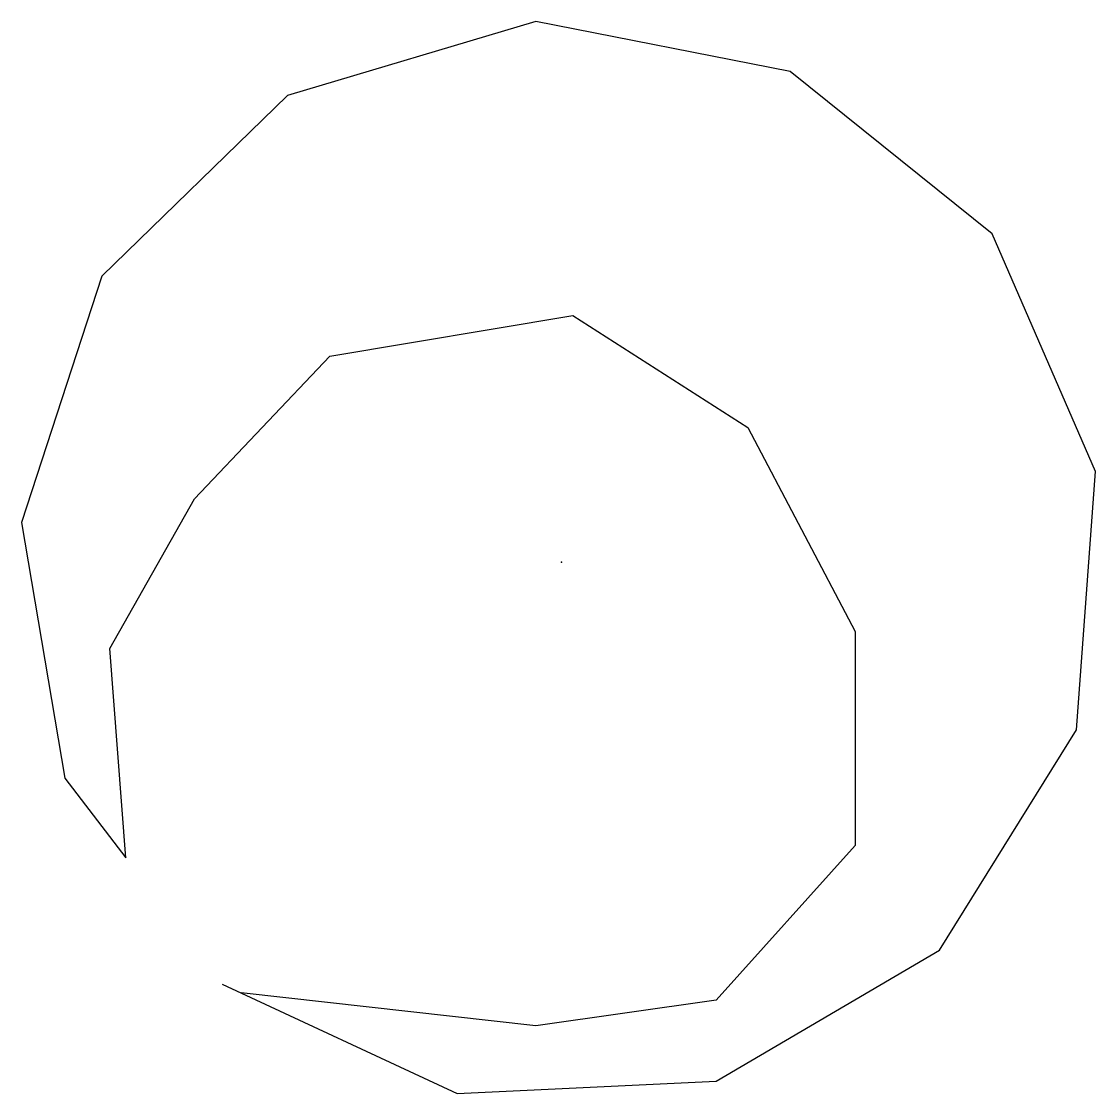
# Model space of a CAD drawing. Header units: millimetres. Extents: x -21 to 20.7, y -20.6 to 21.
import ezdxf

# ---------------------------------------------------------------- set-up
doc = ezdxf.new("R2010")
doc.units = ezdxf.units.MM
doc.layers.get('0').update_dxf_attribs({"linetype": 'CONTINUOUS'})

msp = doc.modelspace()

# ---------------------------------------------------------------- linework, layer by layer
for p, q in [((-1, 21), (-10.645, 18.13)), ((8.874, 19.059), (-1, 21)), ((16.715, 12.752), (8.874, 19.059)), ((-10.645, 18.13), (-17.851, 11.106)), ((20.726, 3.524), (16.715, 12.752)), ((-17.851, 11.106), (-20.967, 1.539)), ((-9, 8), (0.434, 9.585)), ((0.434, 9.585), (7.228, 5.231)), ((-14.251, 2.462), (-9, 8)), ((7.228, 5.231), (11.393, -2.689)), ((19.99, -6.512), (20.726, 3.524)), ((-17.538, -3.346), (-14.251, 2.462)), ((-20.967, 1.539), (-19.281, -8.382)), ((11.393, -2.689), (11.393, -11)), ((-16.915, -11.482), (-17.538, -3.346)), ((14.674, -15.056), (19.99, -6.512)), ((-19.281, -8.382), (-16.915, -11.482)), ((11.393, -11), (6, -17)), ((5.997, -20.15), (14.674, -15.056)), ((-13.177, -16.382), (-4.055, -20.629)), ((-1, -18), (-12.443, -16.724)), ((6, -17), (-1, -18)), ((-4.055, -20.629), (5.997, -20.15))]:
    msp.add_line(p, q)
msp.add_point((0, 0))

doc.saveas('drawing.dxf')
